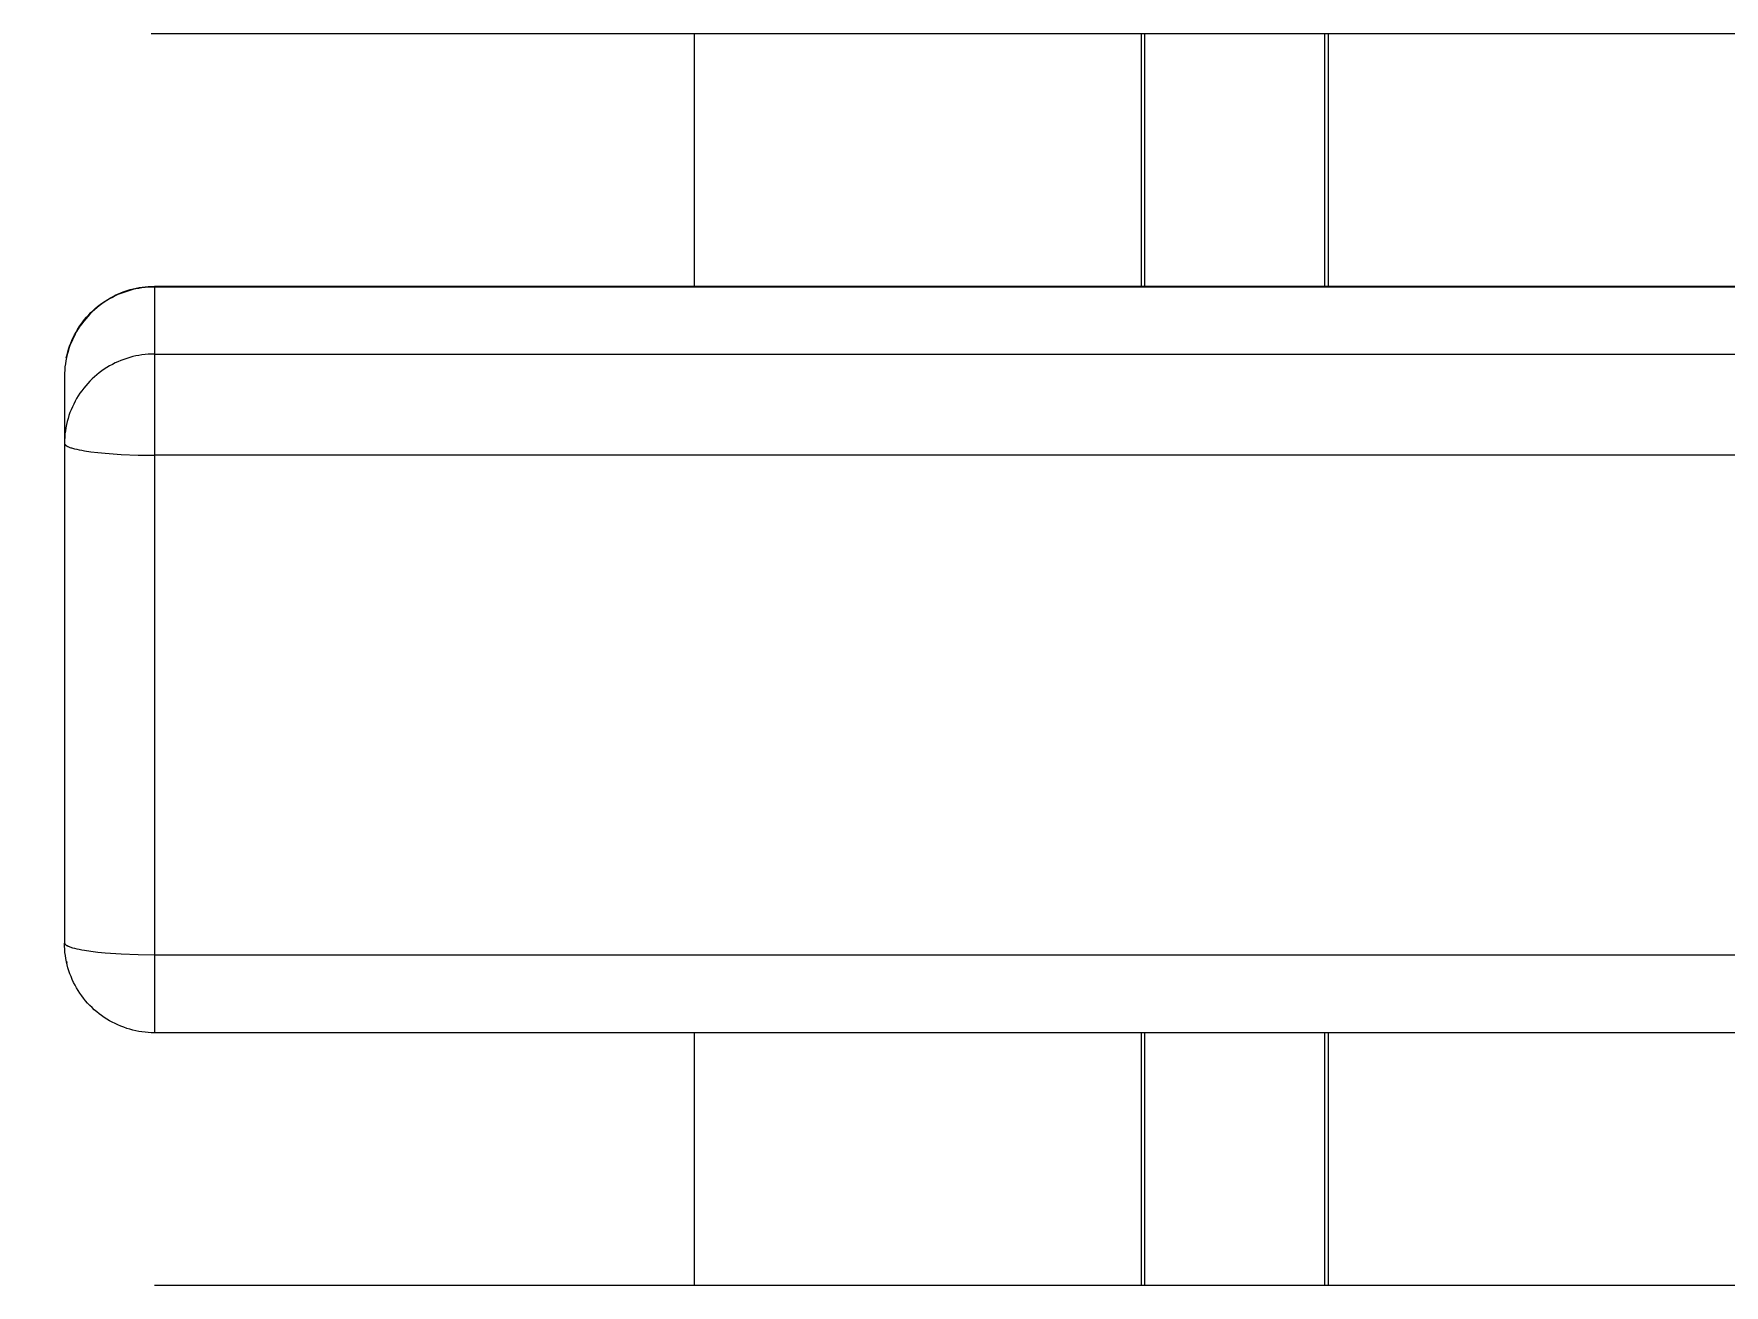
# Model space of a CAD drawing. Header units: millimetres. Extents: x -30 to 4992, y -440 to 3111.
# Drawn here: x 141.3 to 235.2, y 2949.4 to 3018.9 of the extents above; entities that cross this region are included whole.
import ezdxf

# ---------------------------------------------------------------- set-up
doc = ezdxf.new("R2010")
doc.units = ezdxf.units.MM
doc.layers.add('ZANO_R', color=7, linetype='Continuous', lineweight=0)
doc.layers.add('ZANO_W', color=1, linetype='Continuous', lineweight=0)
doc.styles.add('Arial', font='arial.ttf')
doc.styles.get("Standard").update_dxf_attribs({"font": 'ARIALUNI.TTF'})
doc.dimstyles.new('pl i ang', dxfattribs={"dimtxt": 50, "dimasz": 50, "dimexe": 1.25, "dimexo": 0.625, "dimgap": 10, "dimtad": 1, "dimtoh": 1, "dimtxsty": 'Standard', "dimcen": 2.5, "dimclrd": 1, "dimclre": 1, "dimclrt": 1, "dimadec": 0, "dimazin": 0, "dimtfac": 1, "dimtmove": 0, "dimatfit": 3, "dimfxl": 1, "dimarcsym": 1})

# ---------------------------------------------------------------- blocks, each defined once
blk = doc.blocks.new('*D387')
at = {"layer": 'ZANO_W', "color": 1, "lineweight": -2}
for p, q in [((138.933, 3110.679), (111.727, 3110.679)), ((121.727, 3070.679), (121.727, 2690.869)), ((141.925, 2650.869), (111.727, 2650.869))]:
    blk.add_line(p, q, dxfattribs=at)
at = {"layer": 'ZANO_W', "color": 1}
for points in [[(128.394, 3070.679), (115.06, 3070.679), (121.727, 3110.679)], [(115.06, 2690.869), (128.394, 2690.869), (121.727, 2650.869)]]:
    blk.add_solid(points, dxfattribs=at)
at = {"layer": 'ZANO_W', "color": 1, "insert": (91.304, 2880.774), "char_height": 40, "attachment_point": 5, "rotation": 90, "style": 'Arial'}
blk.add_mtext('460', dxfattribs=at)

msp = doc.modelspace()

# ---------------------------------------------------------------- linework, layer by layer
at = {"layer": 'ZANO_R'}
for p, q in [((148.016, 3018.901), (147.842, 3018.904)), ((1938.016, 3018.901), (148.016, 3018.901)), ((178.016, 3004.873), (178.016, 3018.901)), ((202.816, 3018.901), (202.816, 3004.873)), ((203.016, 3004.873), (203.016, 3018.901)), ((213.016, 3004.873), (213.016, 3018.901)), ((213.216, 3004.873), (213.216, 3018.901)), ((145.989, 3004.408), (145.832, 3004.335)), ((145.868, 3004.389), (146.024, 3004.459)), ((146.15, 3004.475), (145.989, 3004.408)), ((146.024, 3004.459), (146.182, 3004.525)), ((146.312, 3004.536), (146.15, 3004.475)), ((146.182, 3004.525), (146.341, 3004.585)), ((146.477, 3004.592), (146.312, 3004.536)), ((146.341, 3004.585), (146.503, 3004.639)), ((146.643, 3004.642), (146.477, 3004.592)), ((146.503, 3004.639), (146.667, 3004.688)), ((146.811, 3004.686), (146.643, 3004.642)), ((146.667, 3004.688), (146.832, 3004.731)), ((146.98, 3004.725), (146.811, 3004.686)), ((146.832, 3004.731), (146.999, 3004.769)), ((147.151, 3004.757), (146.98, 3004.725)), ((146.999, 3004.769), (147.166, 3004.801)), ((147.323, 3004.783), (147.151, 3004.757)), ((147.166, 3004.801), (147.335, 3004.827)), ((147.495, 3004.804), (147.323, 3004.783)), ((147.335, 3004.827), (147.505, 3004.847)), ((147.669, 3004.818), (147.495, 3004.804)), ((147.505, 3004.847), (147.675, 3004.862)), ((147.842, 3004.827), (147.669, 3004.818)), ((147.675, 3004.862), (147.845, 3004.87)), ((148.016, 3004.829), (147.842, 3004.827)), ((147.845, 3004.87), (148.016, 3004.873)), ((148.016, 3004.873), (1938.016, 3004.873)), ((148.016, 3004.867), (148.016, 3004.872)), ((148.016, 3004.867), (148.016, 3004.829)), ((148.016, 3004.829), (148.016, 3001.105)), ((1938.016, 3004.829), (148.016, 3004.829)), ((144.48, 3003.409), (144.603, 3003.527)), ((144.679, 3003.565), (144.552, 3003.447)), ((144.603, 3003.527), (144.73, 3003.642)), ((144.811, 3003.679), (144.679, 3003.565)), ((144.73, 3003.642), (144.86, 3003.752)), ((144.947, 3003.787), (144.811, 3003.679)), ((144.86, 3003.752), (144.995, 3003.857)), ((145.086, 3003.891), (144.947, 3003.787)), ((144.995, 3003.857), (145.132, 3003.958)), ((145.229, 3003.99), (145.086, 3003.891)), ((145.132, 3003.958), (145.274, 3004.054)), ((145.375, 3004.084), (145.229, 3003.99)), ((145.274, 3004.054), (145.418, 3004.145)), ((145.524, 3004.173), (145.375, 3004.084)), ((145.418, 3004.145), (145.565, 3004.232)), ((145.676, 3004.257), (145.524, 3004.173)), ((145.565, 3004.232), (145.716, 3004.313)), ((145.832, 3004.335), (145.676, 3004.257)), ((145.716, 3004.313), (145.868, 3004.389)), ((143.744, 3002.471), (143.835, 3002.616)), ((143.879, 3002.653), (143.784, 3002.508)), ((143.835, 3002.616), (143.931, 3002.757)), ((143.98, 3002.795), (143.879, 3002.653)), ((143.931, 3002.757), (144.032, 3002.894)), ((144.085, 3002.933), (143.98, 3002.795)), ((144.032, 3002.894), (144.137, 3003.029)), ((144.195, 3003.068), (144.085, 3002.933)), ((144.137, 3003.029), (144.247, 3003.159)), ((144.309, 3003.198), (144.195, 3003.068)), ((144.247, 3003.159), (144.362, 3003.286)), ((144.428, 3003.325), (144.309, 3003.198)), ((144.362, 3003.286), (144.48, 3003.409)), ((144.552, 3003.447), (144.428, 3003.325)), ((143.305, 3001.548), (143.364, 3001.708)), ((143.387, 3001.736), (143.324, 3001.574)), ((143.364, 3001.708), (143.43, 3001.865)), ((143.455, 3001.896), (143.387, 3001.736)), ((143.43, 3001.865), (143.501, 3002.021)), ((143.529, 3002.053), (143.455, 3001.896)), ((143.501, 3002.021), (143.576, 3002.174)), ((143.609, 3002.208), (143.529, 3002.053)), ((143.576, 3002.174), (143.658, 3002.324)), ((143.694, 3002.359), (143.609, 3002.208)), ((143.658, 3002.324), (143.744, 3002.471)), ((143.784, 3002.508), (143.694, 3002.359)), ((143.095, 3000.737), (143.067, 3000.566)), ((143.129, 3000.908), (143.095, 3000.737)), ((143.12, 3000.891), (143.158, 3001.057)), ((143.169, 3001.077), (143.129, 3000.908)), ((143.158, 3001.057), (143.201, 3001.222)), ((143.215, 3001.244), (143.169, 3001.077)), ((143.201, 3001.222), (143.25, 3001.386)), ((143.266, 3001.41), (143.215, 3001.244)), ((143.25, 3001.386), (143.305, 3001.548)), ((143.324, 3001.574), (143.266, 3001.41)), ((145.989, 3000.684), (145.832, 3000.611)), ((146.15, 3000.751), (145.989, 3000.684)), ((146.312, 3000.813), (146.15, 3000.751)), ((146.477, 3000.869), (146.312, 3000.813)), ((146.643, 3000.919), (146.477, 3000.869)), ((146.811, 3000.963), (146.643, 3000.919)), ((146.98, 3001.001), (146.811, 3000.963)), ((147.151, 3001.034), (146.98, 3001.001)), ((147.323, 3001.06), (147.151, 3001.034)), ((147.495, 3001.08), (147.323, 3001.06)), ((147.669, 3001.095), (147.495, 3001.08)), ((147.842, 3001.103), (147.669, 3001.095)), ((148.016, 3001.105), (147.842, 3001.103)), ((148.016, 3001.105), (148.016, 2995.485)), ((148.016, 3001.105), (1938.016, 3001.105)), ((143.02, 3000.047), (143.016, 2999.873)), ((143.016, 2999.873), (143.016, 2996.26)), ((143.03, 3000.22), (143.02, 3000.047)), ((143.045, 3000.393), (143.03, 3000.22)), ((143.067, 3000.566), (143.045, 3000.393)), ((144.552, 2999.724), (144.428, 2999.601)), ((144.679, 2999.842), (144.552, 2999.724)), ((144.811, 2999.955), (144.679, 2999.842)), ((144.947, 3000.064), (144.811, 2999.955)), ((145.086, 3000.168), (144.947, 3000.064)), ((145.229, 3000.267), (145.086, 3000.168)), ((145.375, 3000.361), (145.229, 3000.267)), ((145.524, 3000.45), (145.375, 3000.361)), ((145.676, 3000.533), (145.524, 3000.45)), ((145.832, 3000.611), (145.676, 3000.533)), ((143.784, 2998.784), (143.694, 2998.636)), ((143.879, 2998.929), (143.784, 2998.784)), ((143.98, 2999.071), (143.879, 2998.929)), ((144.085, 2999.21), (143.98, 2999.071)), ((144.195, 2999.344), (144.085, 2999.21)), ((144.309, 2999.475), (144.195, 2999.344)), ((144.428, 2999.601), (144.309, 2999.475)), ((143.324, 2997.851), (143.266, 2997.687)), ((143.387, 2998.013), (143.324, 2997.851)), ((143.455, 2998.172), (143.387, 2998.013)), ((143.529, 2998.33), (143.455, 2998.172)), ((143.609, 2998.484), (143.529, 2998.33)), ((143.694, 2998.636), (143.609, 2998.484)), ((143.095, 2997.014), (143.067, 2996.842)), ((143.129, 2997.184), (143.095, 2997.014)), ((143.169, 2997.353), (143.129, 2997.184)), ((143.215, 2997.521), (143.169, 2997.353)), ((143.266, 2997.687), (143.215, 2997.521)), ((143.02, 2996.323), (143.016, 2996.15)), ((143.016, 2996.15), (143.016, 2996.146)), ((143.016, 2996.146), (143.016, 2996.142)), ((143.016, 2996.142), (143.017, 2996.139)), ((143.016, 2996.135), (143.016, 2968.398)), ((143.017, 2996.139), (143.017, 2996.135)), ((143.017, 2996.135), (143.018, 2996.131)), ((143.018, 2996.131), (143.019, 2996.128)), ((143.019, 2996.128), (143.02, 2996.124)), ((143.03, 2996.497), (143.02, 2996.323)), ((143.02, 2996.124), (143.021, 2996.12)), ((143.021, 2996.12), (143.022, 2996.116)), ((143.022, 2996.116), (143.024, 2996.113)), ((143.024, 2996.113), (143.025, 2996.109)), ((143.025, 2996.109), (143.027, 2996.105)), ((143.027, 2996.105), (143.029, 2996.101)), ((143.029, 2996.101), (143.031, 2996.098)), ((143.045, 2996.67), (143.03, 2996.497)), ((143.031, 2996.098), (143.034, 2996.094)), ((143.034, 2996.094), (143.036, 2996.09)), ((143.036, 2996.09), (143.039, 2996.086)), ((143.039, 2996.086), (143.042, 2996.082)), ((143.042, 2996.082), (143.045, 2996.079)), ((143.067, 2996.842), (143.045, 2996.67)), ((143.045, 2996.079), (143.048, 2996.075)), ((143.048, 2996.075), (143.051, 2996.071)), ((143.051, 2996.071), (143.055, 2996.067)), ((143.055, 2996.067), (143.058, 2996.063)), ((143.058, 2996.063), (143.062, 2996.06)), ((143.062, 2996.06), (143.066, 2996.056)), ((143.066, 2996.056), (143.07, 2996.052)), ((143.07, 2996.052), (143.075, 2996.048)), ((143.075, 2996.048), (143.079, 2996.044)), ((143.079, 2996.044), (143.084, 2996.04)), ((143.084, 2996.04), (143.089, 2996.036)), ((143.089, 2996.036), (143.099, 2996.029)), ((143.099, 2996.029), (143.11, 2996.021)), ((143.11, 2996.021), (143.122, 2996.013)), ((143.122, 2996.013), (143.135, 2996.006)), ((143.135, 2996.006), (143.148, 2995.998)), ((143.148, 2995.998), (143.162, 2995.99)), ((143.162, 2995.99), (143.177, 2995.982)), ((143.177, 2995.982), (143.193, 2995.975)), ((143.193, 2995.975), (143.209, 2995.967)), ((143.209, 2995.967), (143.244, 2995.951)), ((143.244, 2995.951), (143.282, 2995.936)), ((143.282, 2995.936), (143.323, 2995.92)), ((143.323, 2995.92), (143.367, 2995.905)), ((143.367, 2995.905), (143.414, 2995.89)), ((143.414, 2995.89), (143.465, 2995.874)), ((143.465, 2995.874), (143.574, 2995.844)), ((143.574, 2995.844), (143.697, 2995.815)), ((143.697, 2995.815), (143.831, 2995.786)), ((143.831, 2995.786), (143.977, 2995.758)), ((143.977, 2995.758), (144.134, 2995.731)), ((144.134, 2995.731), (144.48, 2995.68)), ((144.48, 2995.68), (144.864, 2995.634)), ((144.864, 2995.634), (145.28, 2995.593)), ((145.28, 2995.593), (146.175, 2995.532)), ((146.175, 2995.532), (147.106, 2995.496)), ((147.106, 2995.496), (148.016, 2995.485)), ((148.016, 2995.485), (148.016, 2967.734)), ((1938.016, 2995.485), (148.016, 2995.485)), ((143.016, 2968.398), (143.016, 2968.395)), ((143.016, 2968.395), (143.016, 2968.391)), ((143.016, 2968.391), (143.017, 2968.387)), ((143.019, 2968.21), (143.016, 2968.384)), ((143.017, 2968.387), (143.017, 2968.384)), ((143.017, 2968.384), (143.018, 2968.38)), ((143.018, 2968.38), (143.019, 2968.376)), ((143.019, 2968.376), (143.02, 2968.373)), ((143.029, 2968.036), (143.019, 2968.21)), ((143.02, 2968.373), (143.021, 2968.369)), ((143.021, 2968.369), (143.022, 2968.365)), ((143.022, 2968.365), (143.024, 2968.361)), ((143.024, 2968.361), (143.025, 2968.358)), ((143.025, 2968.358), (143.027, 2968.354)), ((143.027, 2968.354), (143.029, 2968.35)), ((143.029, 2968.35), (143.031, 2968.346)), ((143.045, 2967.862), (143.029, 2968.036)), ((143.031, 2968.346), (143.034, 2968.342)), ((143.034, 2968.342), (143.036, 2968.339)), ((143.036, 2968.339), (143.039, 2968.335)), ((143.039, 2968.335), (143.042, 2968.331)), ((143.042, 2968.331), (143.045, 2968.327)), ((143.045, 2968.327), (143.048, 2968.324)), ((143.066, 2967.689), (143.045, 2967.862)), ((143.048, 2968.324), (143.051, 2968.32)), ((143.051, 2968.32), (143.055, 2968.316)), ((143.055, 2968.316), (143.058, 2968.312)), ((143.058, 2968.312), (143.062, 2968.308)), ((143.062, 2968.308), (143.066, 2968.304)), ((143.066, 2968.304), (143.07, 2968.301)), ((143.07, 2968.301), (143.075, 2968.297)), ((143.075, 2968.297), (143.079, 2968.293)), ((143.079, 2968.293), (143.084, 2968.289)), ((143.084, 2968.289), (143.089, 2968.285)), ((143.089, 2968.285), (143.099, 2968.277)), ((143.099, 2968.277), (143.11, 2968.27)), ((143.11, 2968.27), (143.122, 2968.262)), ((143.122, 2968.262), (143.135, 2968.254)), ((143.135, 2968.254), (143.148, 2968.247)), ((143.148, 2968.247), (143.162, 2968.239)), ((143.162, 2968.239), (143.177, 2968.231)), ((143.177, 2968.231), (143.193, 2968.223)), ((143.193, 2968.223), (143.209, 2968.215)), ((143.209, 2968.215), (143.244, 2968.2)), ((143.244, 2968.2), (143.282, 2968.185)), ((143.282, 2968.185), (143.323, 2968.169)), ((143.323, 2968.169), (143.367, 2968.154)), ((143.367, 2968.154), (143.414, 2968.138)), ((143.414, 2968.138), (143.465, 2968.123)), ((143.465, 2968.123), (143.574, 2968.093)), ((143.574, 2968.093), (143.697, 2968.063)), ((143.697, 2968.063), (143.831, 2968.035)), ((143.831, 2968.035), (143.977, 2968.007)), ((143.977, 2968.007), (144.134, 2967.979)), ((144.134, 2967.979), (144.48, 2967.928)), ((144.48, 2967.928), (144.864, 2967.882)), ((144.864, 2967.882), (145.28, 2967.842)), ((145.28, 2967.842), (146.175, 2967.78)), ((143.094, 2967.517), (143.066, 2967.689)), ((143.128, 2967.346), (143.094, 2967.517)), ((143.122, 2967.382), (143.148, 2967.266)), ((143.167, 2967.177), (143.128, 2967.346)), ((143.213, 2967.009), (143.167, 2967.177)), ((143.264, 2966.842), (143.213, 2967.009)), ((146.175, 2967.78), (147.106, 2967.745)), ((147.106, 2967.745), (148.016, 2967.734)), ((148.016, 2967.734), (148.016, 2963.4)), ((148.016, 2967.734), (1938.016, 2967.734)), ((143.321, 2966.678), (143.264, 2966.842)), ((143.384, 2966.515), (143.321, 2966.678)), ((143.453, 2966.355), (143.384, 2966.515)), ((143.527, 2966.197), (143.453, 2966.355)), ((143.606, 2966.042), (143.527, 2966.197)), ((143.691, 2965.89), (143.606, 2966.042)), ((143.781, 2965.741), (143.691, 2965.89)), ((143.876, 2965.595), (143.781, 2965.741)), ((143.976, 2965.452), (143.876, 2965.595)), ((144.081, 2965.313), (143.976, 2965.452)), ((144.191, 2965.178), (144.081, 2965.313)), ((144.305, 2965.047), (144.191, 2965.178)), ((144.424, 2964.92), (144.305, 2965.047)), ((144.548, 2964.797), (144.424, 2964.92)), ((144.675, 2964.678), (144.548, 2964.797)), ((144.807, 2964.564), (144.675, 2964.678)), ((144.942, 2964.455), (144.807, 2964.564)), ((145.082, 2964.35), (144.942, 2964.455)), ((145.225, 2964.25), (145.082, 2964.35)), ((145.371, 2964.155), (145.225, 2964.25)), ((145.52, 2964.066), (145.371, 2964.155)), ((145.673, 2963.982), (145.52, 2964.066)), ((145.828, 2963.903), (145.673, 2963.982)), ((145.986, 2963.829), (145.828, 2963.903)), ((146.146, 2963.761), (145.986, 2963.829)), ((146.309, 2963.699), (146.146, 2963.761)), ((146.474, 2963.642), (146.309, 2963.699)), ((146.64, 2963.591), (146.474, 2963.642)), ((146.808, 2963.546), (146.64, 2963.591)), ((146.978, 2963.507), (146.808, 2963.546)), ((147.149, 2963.474), (146.978, 2963.507)), ((147.321, 2963.447), (147.149, 2963.474)), ((147.494, 2963.426), (147.321, 2963.447)), ((147.668, 2963.411), (147.494, 2963.426)), ((147.842, 2963.401), (147.668, 2963.411)), ((148.016, 2963.398), (147.842, 2963.401)), ((1938.016, 2963.398), (148.016, 2963.398)), ((178.016, 2949.371), (178.016, 2963.398)), ((202.816, 2963.398), (202.816, 2949.371)), ((203.016, 2949.371), (203.016, 2963.398)), ((213.016, 2949.371), (213.016, 2963.398)), ((213.216, 2949.371), (213.216, 2963.398)), ((148.016, 2949.371), (1938.016, 2949.371))]:
    msp.add_line(p, q, dxfattribs=at)

# ---------------------------------------------------------------- dimensions: what is measured, and where the dimension line sits
at = {"layer": 'ZANO_W'}
dim = msp.add_linear_dim(base=(121.727, 2650.869), p1=(148.933, 3110.679), p2=(151.925, 2650.869), angle=90, dimstyle='pl i ang', override={"dimtxt": 40, "dimasz": 40, "dimexe": 10, "dimexo": 10, "dimtoh": 0, "dimdec": 0, "dimtxsty": 'Arial', "dimtdec": 0, "dimtmove": 1}, dxfattribs=at)
dim.commit()
dim.dimension.update_dxf_attribs({"geometry": '*D387', "text_midpoint": (91.304, 2880.774)})

doc.saveas('drawing.dxf')
